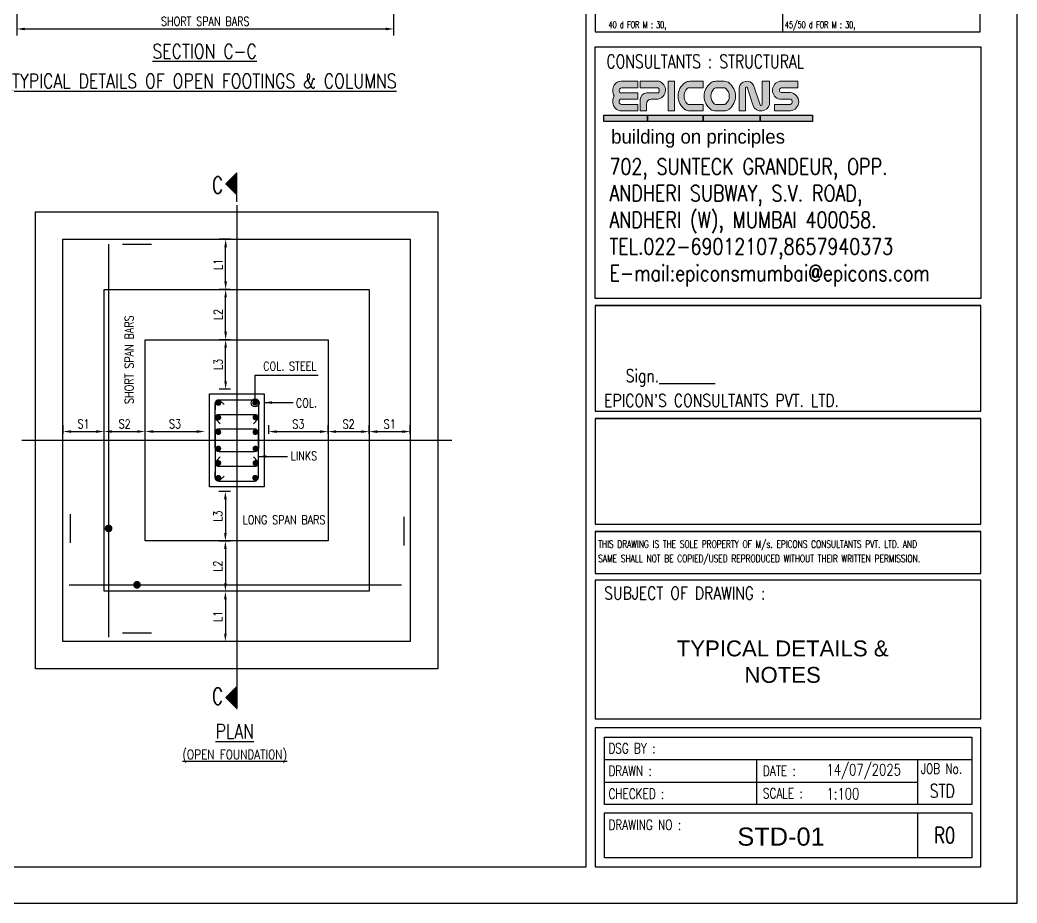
# Model space of a CAD drawing. Extents: x 345615 to 1272425, y -526289 to -156124.
# Drawn here: x 573445 to 604679, y -348663 to -321005 of the extents above; entities that cross this region are included whole.
import ezdxf
from ezdxf.enums import TextEntityAlignment as Align
from ezdxf.lldxf.tags import DXFTag

# ---------------------------------------------------------------- set-up
doc = ezdxf.new("R2010")
doc.units = 0
doc.header["$LTSCALE"] = 500
doc.header["$MEASUREMENT"] = 0
doc.header["$PDMODE"] = 35
doc.header["$PDSIZE"] = -15
doc.layers.get('DEFPOINTS').update_dxf_attribs({"color": 4})
doc.layers.add('00 ECPL LOGO', color=250, linetype='Continuous', lineweight=20)
for name, color, linetype in [('CEN', 8, 'CENTER'), ('COL', 1, 'Continuous'), ('DIM', 5, 'Continuous'), ('FOOT', 4, 'Continuous'), ('LINK', 2, 'Continuous'), ('MISC', 5, 'Continuous'), ('NO. SECTION', 1, 'Continuous'), ('notes', 1, 'Continuous'), ('S-REINFORCEMENT', 6, 'Continuous'), ('S-TEXT', 2, 'Continuous'), ('S-TEXT-1', 4, 'Continuous'), ('S-TITLE', 6, 'Continuous'), ('s_TITILE', 9, 'Continuous'), ('ss_TITILE', 9, 'Continuous'), ('TEXT1', 2, 'Continuous'), ('TITLE', 4, 'Continuous')]:
    doc.layers.add(name, color=color, linetype=linetype)
doc.styles.add('1PTT-GFC Sheet$0$1PTT-GFC Sheet$0$a-texts', font='simplex.shx', dxfattribs={"width": 0.75})
doc.styles.add('a-textb', font='arial.ttf')
doc.styles.add('a-texts', font='simplex.shx', dxfattribs={"width": 0.75})
doc.styles.add('ROMANS', font='simplex.shx', dxfattribs={"width": 0.8, "height": 275, "bigfont": 'bigfont.shx'})
doc.styles.add('VA_ROOM_TEXT', font='GOTHIC.TTF')
tags = doc.linetypes.add('CENTER', pattern=[2, 1.25, -0.25, 0.25, -0.25]).pattern_tags.tags
tags[10:11] = [DXFTag(74, 4), DXFTag(75, 0), DXFTag(340, '0'), DXFTag(46, 1.0), DXFTag(50, 0.0), DXFTag(44, 0.0), DXFTag(45, 0.0)]
tags[8:9] = [DXFTag(74, 4), DXFTag(75, 0), DXFTag(340, '0'), DXFTag(46, 1.0), DXFTag(50, 0.0), DXFTag(44, 0.0), DXFTag(45, 0.0)]
tags[6:7] = [DXFTag(74, 4), DXFTag(75, 0), DXFTag(340, '0'), DXFTag(46, 1.0), DXFTag(50, 0.0), DXFTag(44, 0.0), DXFTag(45, 0.0)]
tags[4:5] = [DXFTag(74, 4), DXFTag(75, 0), DXFTag(340, '0'), DXFTag(46, 1.0), DXFTag(50, 0.0), DXFTag(44, 0.0), DXFTag(45, 0.0)]
tags = doc.linetypes.add('HIDDEN', pattern=[0.375, 0.25, -0.125]).pattern_tags.tags
tags[6:7] = [DXFTag(74, 4), DXFTag(75, 0), DXFTag(340, '0'), DXFTag(46, 1.0), DXFTag(50, 0.0), DXFTag(44, 0.0), DXFTag(45, 0.0)]
tags[4:5] = [DXFTag(74, 4), DXFTag(75, 0), DXFTag(340, '0'), DXFTag(46, 1.0), DXFTag(50, 0.0), DXFTag(44, 0.0), DXFTag(45, 0.0)]
doc.dimstyles.new('dim25', dxfattribs={"dimtxt": 250, "dimasz": 250, "dimexe": 200, "dimexo": 200, "dimgap": 100, "dimtad": 1, "dimdec": 0, "dimlfac": 0.25, "dimzin": 0, "dimdsep": 46, "dimtxsty": 'ROMANS', "dimcen": 0, "dimclrd": 5, "dimclre": 5, "dimclrt": 4, "dimadec": 0, "dimazin": 0, "dimtfac": 1, "dimtdec": 0, "dimtix": 1, "dimtofl": 0, "dimtmove": 2, "dimatfit": 3, "dimfxl": 0, "dimtolj": 1, "dimtzin": 0, "dimlwd": -1, "dimlwe": -1, "dimarcsym": 0})

# ---------------------------------------------------------------- blocks, each defined once
blk = doc.blocks.new('*D3')
at = {"layer": 'DEFPOINTS', "color": 0}
for p in [(580237, -335772), (579880, -337324), (580237, -337324)]:
    blk.add_point(p, dxfattribs=at)
at = {"layer": 'DIM', "color": 5}
for p, q in [((580037, -335772), (579680, -335772)), ((579880, -336022), (579880, -337074)), ((580037, -337324), (579680, -337324))]:
    blk.add_line(p, q, dxfattribs=at)
for points in [[(579839, -336022), (579922, -336022), (579880, -335772)], [(579839, -337074), (579922, -337074), (579880, -337324)]]:
    blk.add_solid(points, dxfattribs=at)
at = {"layer": 'DIM', "color": 4, "insert": (579643, -336548), "char_height": 275, "attachment_point": 5, "rotation": 90, "style": 'ROMANS'}
blk.add_mtext('\\A1;L3', dxfattribs=at)
blk = doc.blocks.new('*D4')
at = {"layer": 'DEFPOINTS', "color": 0}
for p in [(580237, -338898), (579880, -340472), (580237, -340472)]:
    blk.add_point(p, dxfattribs=at)
at = {"layer": 'DIM', "color": 5}
for p, q in [((580037, -338898), (579680, -338898)), ((579880, -339148), (579880, -340222)), ((580037, -340472), (579680, -340472))]:
    blk.add_line(p, q, dxfattribs=at)
for points in [[(579839, -339148), (579922, -339148), (579880, -338898)], [(579839, -340222), (579922, -340222), (579880, -340472)]]:
    blk.add_solid(points, dxfattribs=at)
at = {"layer": 'DIM', "color": 4, "insert": (579643, -339685), "char_height": 275, "attachment_point": 5, "rotation": 90, "style": 'ROMANS'}
blk.add_mtext('\\A1;L1', dxfattribs=at)
blk = doc.blocks.new('*D5')
at = {"layer": 'DEFPOINTS', "color": 0}
for p in [(580237, -337324), (579880, -338898), (580237, -338898)]:
    blk.add_point(p, dxfattribs=at)
at = {"layer": 'DIM', "color": 5}
for p, q in [((580037, -337324), (579680, -337324)), ((579880, -337574), (579880, -338648)), ((580037, -338898), (579680, -338898))]:
    blk.add_line(p, q, dxfattribs=at)
for points in [[(579839, -337574), (579922, -337574), (579880, -337324)], [(579839, -338648), (579922, -338648), (579880, -338898)]]:
    blk.add_solid(points, dxfattribs=at)
at = {"layer": 'DIM', "color": 4, "insert": (579643, -338111), "char_height": 275, "attachment_point": 5, "rotation": 90, "style": 'ROMANS'}
blk.add_mtext('\\A1;L2', dxfattribs=at)
blk = doc.blocks.new('*D6')
at = {"layer": 'DEFPOINTS', "color": 0}
for p in [(579888, -327872), (580237, -327872), (580233, -329446)]:
    blk.add_point(p, dxfattribs=at)
at = {"layer": 'DIM', "color": 5}
for p, q in [((580037, -327872), (579688, -327872)), ((579888, -329196), (579888, -328122)), ((580033, -329446), (579688, -329446))]:
    blk.add_line(p, q, dxfattribs=at)
for points in [[(579847, -328122), (579930, -328122), (579888, -327872)], [(579847, -329196), (579930, -329196), (579888, -329446)]]:
    blk.add_solid(points, dxfattribs=at)
at = {"layer": 'DIM', "color": 4, "insert": (579651, -328659), "char_height": 275, "attachment_point": 5, "rotation": 90, "style": 'ROMANS'}
blk.add_mtext('\\A1;L1', dxfattribs=at)
blk = doc.blocks.new('*D7')
at = {"layer": 'DEFPOINTS', "color": 0}
for p in [(577369, -333895), (579235, -333895), (579235, -333895)]:
    blk.add_point(p, dxfattribs=at)
at = {"layer": 'DIM', "color": 5}
blk.add_line((577619, -333895), (578985, -333895), dxfattribs=at)
for points in [[(577619, -333854), (577619, -333937), (577369, -333895)], [(578985, -333854), (578985, -333937), (579235, -333895)]]:
    blk.add_solid(points, dxfattribs=at)
at = {"layer": 'DIM', "color": 4, "insert": (578302, -333658), "char_height": 275, "attachment_point": 5, "style": 'ROMANS'}
blk.add_mtext('\\A1;S3', dxfattribs=at)
blk = doc.blocks.new('*D8')
at = {"layer": 'DEFPOINTS', "color": 0}
for p in [(574794, -334172), (576081, -333895), (576081, -334172)]:
    blk.add_point(p, dxfattribs=at)
at = {"layer": 'DIM', "color": 5}
for p, q in [((574794, -333972), (574794, -333695)), ((576081, -333972), (576081, -333695)), ((575044, -333895), (575831, -333895))]:
    blk.add_line(p, q, dxfattribs=at)
for points in [[(575044, -333854), (575044, -333937), (574794, -333895)], [(575831, -333854), (575831, -333937), (576081, -333895)]]:
    blk.add_solid(points, dxfattribs=at)
at = {"layer": 'DIM', "color": 4, "insert": (575437, -333658), "char_height": 275, "attachment_point": 5, "style": 'ROMANS'}
blk.add_mtext('\\A1;S1', dxfattribs=at)
blk = doc.blocks.new('*D9')
at = {"layer": 'DEFPOINTS', "color": 0}
for p in [(576081, -334172), (577369, -333895), (577369, -334172)]:
    blk.add_point(p, dxfattribs=at)
at = {"layer": 'DIM', "color": 5}
for p, q in [((576081, -333972), (576081, -333695)), ((577369, -333972), (577369, -333695)), ((576331, -333895), (577119, -333895))]:
    blk.add_line(p, q, dxfattribs=at)
for points in [[(576331, -333854), (576331, -333937), (576081, -333895)], [(577119, -333854), (577119, -333937), (577369, -333895)]]:
    blk.add_solid(points, dxfattribs=at)
at = {"layer": 'DIM', "color": 4, "insert": (576725, -333658), "char_height": 275, "attachment_point": 5, "style": 'ROMANS'}
blk.add_mtext('\\A1;S2', dxfattribs=at)
blk = doc.blocks.new('*D10')
at = {"layer": 'DEFPOINTS', "color": 0}
for p in [(579888, -331020), (580237, -331020), (580236, -332572)]:
    blk.add_point(p, dxfattribs=at)
at = {"layer": 'DIM', "color": 5}
for p, q in [((580037, -331020), (579688, -331020)), ((579888, -332322), (579888, -331270)), ((580036, -332572), (579688, -332572))]:
    blk.add_line(p, q, dxfattribs=at)
for points in [[(579847, -331270), (579930, -331270), (579888, -331020)], [(579847, -332322), (579930, -332322), (579888, -332572)]]:
    blk.add_solid(points, dxfattribs=at)
at = {"layer": 'DIM', "color": 4, "insert": (579651, -331796), "char_height": 275, "attachment_point": 5, "rotation": 90, "style": 'ROMANS'}
blk.add_mtext('\\A1;L3', dxfattribs=at)
blk = doc.blocks.new('*D11')
at = {"layer": 'DEFPOINTS', "color": 0}
for p in [(581238, -334172), (583097, -333898), (583097, -334172)]:
    blk.add_point(p, dxfattribs=at)
at = {"layer": 'DIM', "color": 5}
for p, q in [((581238, -333972), (581238, -333698)), ((583097, -333972), (583097, -333698)), ((581488, -333898), (582847, -333898))]:
    blk.add_line(p, q, dxfattribs=at)
for points in [[(581488, -333857), (581488, -333940), (581238, -333898)], [(582847, -333857), (582847, -333940), (583097, -333898)]]:
    blk.add_solid(points, dxfattribs=at)
at = {"layer": 'DIM', "color": 4, "insert": (582167, -333661), "char_height": 275, "attachment_point": 5, "style": 'ROMANS'}
blk.add_mtext('\\A1;S3', dxfattribs=at)
blk = doc.blocks.new('*D12')
at = {"layer": 'DEFPOINTS', "color": 0}
for p in [(584385, -334172), (585673, -333898), (585673, -334172)]:
    blk.add_point(p, dxfattribs=at)
at = {"layer": 'DIM', "color": 5}
for p, q in [((584385, -333972), (584385, -333698)), ((585673, -333972), (585673, -333698)), ((584635, -333898), (585423, -333898))]:
    blk.add_line(p, q, dxfattribs=at)
for points in [[(584635, -333857), (584635, -333940), (584385, -333898)], [(585423, -333857), (585423, -333940), (585673, -333898)]]:
    blk.add_solid(points, dxfattribs=at)
at = {"layer": 'DIM', "color": 4, "insert": (585029, -333661), "char_height": 275, "attachment_point": 5, "style": 'ROMANS'}
blk.add_mtext('\\A1;S1', dxfattribs=at)
blk = doc.blocks.new('*D13')
at = {"layer": 'DEFPOINTS', "color": 0}
for p in [(583097, -334172), (584385, -333898), (584385, -334172)]:
    blk.add_point(p, dxfattribs=at)
at = {"layer": 'DIM', "color": 5}
for p, q in [((583097, -333972), (583097, -333698)), ((584385, -333972), (584385, -333698)), ((583347, -333898), (584135, -333898))]:
    blk.add_line(p, q, dxfattribs=at)
for points in [[(583347, -333857), (583347, -333940), (583097, -333898)], [(584135, -333857), (584135, -333940), (584385, -333898)]]:
    blk.add_solid(points, dxfattribs=at)
at = {"layer": 'DIM', "color": 4, "insert": (583741, -333661), "char_height": 275, "attachment_point": 5, "style": 'ROMANS'}
blk.add_mtext('\\A1;S2', dxfattribs=at)
blk = doc.blocks.new('*D14')
at = {"layer": 'DEFPOINTS', "color": 0}
for p in [(579888, -329446), (580233, -329446), (580237, -331020)]:
    blk.add_point(p, dxfattribs=at)
at = {"layer": 'DIM', "color": 5}
for p, q in [((580033, -329446), (579688, -329446)), ((579888, -330770), (579888, -329696)), ((580037, -331020), (579688, -331020))]:
    blk.add_line(p, q, dxfattribs=at)
for points in [[(579847, -329696), (579930, -329696), (579888, -329446)], [(579847, -330770), (579930, -330770), (579888, -331020)]]:
    blk.add_solid(points, dxfattribs=at)
at = {"layer": 'DIM', "color": 4, "insert": (579651, -330233), "char_height": 275, "attachment_point": 5, "rotation": 90, "style": 'ROMANS'}
blk.add_mtext('\\A1;L2', dxfattribs=at)
blk = doc.blocks.new('*D81')
at = {"layer": 'DEFPOINTS', "color": 0}
for p in [(573347, -318682), (585151, -318682), (585151, -321287)]:
    blk.add_point(p, dxfattribs=at)
at = {"layer": 'DIM', "color": 5}
for p, q in [((573347, -318882), (573347, -321487)), ((585151, -318882), (585151, -321487)), ((573597, -321287), (584901, -321287))]:
    blk.add_line(p, q, dxfattribs=at)
for points in [[(573597, -321245), (573597, -321329), (573347, -321287)], [(584901, -321245), (584901, -321329), (585151, -321287)]]:
    blk.add_solid(points, dxfattribs=at)
at = {"layer": 'DIM', "color": 4, "insert": (579249, -321049), "char_height": 275, "attachment_point": 5, "style": 'ROMANS'}
blk.add_mtext('\\A1;SHORT SPAN BARS', dxfattribs=at)
blk = doc.blocks.new('zw$155A')
at = {"layer": '00 ECPL LOGO'}
h = blk.add_hatch(color=152, dxfattribs=at)
h.dxf.hatch_style = 1
h.paths.add_polyline_path([(79640, 17972), (79640, 18120), (79271, 18120, 0.261636), (79116, 18033, 0.285841), (79118, 17796, 0.344902), (79145, 17521, 0.204992), (79277, 17465), (79640, 17465), (79640, 17610), (79286, 17610, -1), (79277, 17727), (79640, 17727), (79640, 17861), (79286, 17861, -1), (79283, 17972)])
h = blk.add_hatch(color=152, dxfattribs=at)
h.dxf.hatch_style = 1
h.paths.add_polyline_path([(80107, 18120), (79689, 18120), (79689, 17972), (80086, 17972, -0.440545), (80086, 17861), (79834, 17861, 0.414214), (79689, 17716), (79689, 17465), (79825, 17465), (79825, 17618, -0.414214), (79934, 17727), (80086, 17727, 0.757811)])
h.paths.add_polyline_path([(80446, 18120), (80304, 18120), (80304, 17465), (80446, 17465)])
h.paths.add_polyline_path([(81081, 18120), (80782, 18120, 0.154275), (80677, 18087, 0.519672), (80677, 17498, 0.154275), (80782, 17465), (81081, 17465), (81081, 17610), (80750, 17610, -0.210356), (80723, 17622, -0.388707), (80723, 17960, -0.210356), (80750, 17972), (81081, 17972)])
h.paths.add_polyline_path([(81540, 18120), (81355, 18120, 0.159018), (81248, 18085, 0.507969), (81248, 17500, 0.159018), (81355, 17465), (81540, 17465, 0.173791), (81656, 17506, 0.472311), (81656, 18078, 0.173791)])
h.paths.add_polyline_path([(81553, 17972, -0.185052), (81577, 17962, -0.445894), (81577, 17619, -0.185052), (81553, 17610), (81348, 17610, -0.185052), (81323, 17619, -0.445894), (81323, 17962, -0.185052), (81348, 17972)], flags=16)
h.paths.add_polyline_path([(82190, 18031, 0.723435), (81870, 17972), (81870, 17465), (82011, 17465), (82011, 17972, -0.723435), (82047, 17986), (82181, 17579, 0.724077), (82538, 17610), (82538, 18120), (82376, 18120), (82376, 17612, -0.755661), (82333, 17598)])
h.paths.add_polyline_path([(83163, 18120), (82770, 18120, 0.823713), (82770, 17724), (83001, 17724, -0.713272), (83001, 17610), (82649, 17610), (82649, 17465), (83001, 17465, 0.900309), (83001, 17871), (82798, 17871, -0.746931), (82798, 17972), (83163, 17972)])
at = {"layer": 'S-TEXT'}
h = blk.add_hatch(color=142, dxfattribs=at)
h.dxf.hatch_style = 1
h.paths.add_polyline_path([(78890, 17369), (78890, 17231), (79850, 17231), (79850, 17369)])
h = blk.add_hatch(color=9, dxfattribs=at)
h.dxf.hatch_style = 1
h.paths.add_polyline_path([(79850, 17369), (81076, 17369), (81076, 17231), (79850, 17231)])
h = blk.add_hatch(color=142, dxfattribs=at)
h.dxf.hatch_style = 1
h.paths.add_polyline_path([(81076, 17231), (82333, 17231), (82333, 17369), (81076, 17369)])
h = blk.add_hatch(color=4, dxfattribs=at)
h.dxf.hatch_style = 1
h.paths.add_polyline_path([(82333, 17369), (82333, 17231), (83486, 17231), (83486, 17369)])
at = {"layer": '00 ECPL LOGO', "color": 152}
for p, q in [((79640, 18120, 0), (79271, 18120, 0)), ((80107, 18120, 0), (79689, 18120, 0)), ((80304, 18120, 0), (80446, 18120, 0)), ((80304, 18120, 0), (80304, 17465, 0)), ((80446, 18120, 0), (80446, 17465, 0)), ((80782, 18120, 0), (81081, 18120, 0)), ((81081, 17972, 0), (81081, 18120, 0)), ((81355, 18120, 0), (81540, 18120, 0)), ((82190, 18031, 0), (82333, 17598, 0)), ((82376, 18120, 0), (82538, 18120, 0)), ((82538, 18120, 0), (82376, 18120, 0)), ((82376, 18120, 0), (82376, 17610, 0)), ((82538, 18120, 0), (82538, 17610, 0)), ((82770, 18120, 0), (83163, 18120, 0)), ((83163, 18120, 0), (82770, 18120, 0)), ((83163, 17972, 0), (83163, 18120, 0)), ((79286, 17972, 0), (79640, 17972, 0)), ((79640, 17861, 0), (79286, 17861, 0)), ((79640, 17727, 0), (79640, 17861, 0)), ((80086, 17861, 0), (79834, 17861, 0)), ((80750, 17972, 0), (81081, 17972, 0)), ((81348, 17972, 0), (81553, 17972, 0)), ((81870, 17972, 0), (81870, 17465, 0)), ((82011, 17972, 0), (82011, 17465, 0)), ((82047, 17986, 0), (82181, 17579, 0)), ((82538, 17972, 0), (82538, 17972, 0)), ((82798, 17972, 0), (83163, 17972, 0)), ((83001, 17871, 0), (82798, 17871, 0)), ((79277, 17727, 0), (79640, 17727, 0)), ((79640, 17610, 0), (79277, 17610, 0)), ((79640, 17465, 0), (79640, 17610, 0)), ((79689, 17716, 0), (79689, 17465, 0)), ((79825, 17618, 0), (79825, 17465, 0)), ((79934, 17727, 0), (80086, 17727, 0)), ((80750, 17610, 0), (81081, 17610, 0)), ((81081, 17465, 0), (81081, 17610, 0)), ((81348, 17610, 0), (81553, 17610, 0)), ((82538, 17610, 0), (82538, 17610, 0)), ((82649, 17465, 0), (82649, 17610, 0)), ((82649, 17610, 0), (83001, 17610, 0)), ((83001, 17724, 0), (82770, 17724, 0)), ((79277, 17465, 0), (79640, 17465, 0)), ((79689, 17465, 0), (79825, 17465, 0)), ((80304, 17465, 0), (80446, 17465, 0)), ((80782, 17465, 0), (81081, 17465, 0)), ((81540, 17465, 0), (81355, 17465, 0)), ((81870, 17465, 0), (82011, 17465, 0)), ((82347, 17465, 0), (82376, 17465, 0)), ((82376, 17466, 0), (82376, 17465, 0)), ((82649, 17465, 0), (83001, 17465, 0)), ((82649, 17465, 0), (83001, 17465, 0))]:
    blk.add_line(p, q, dxfattribs=at)
at = {"layer": '00 ECPL LOGO', "color": 152, "elevation": 0}
for points in [[(79271, 18120), (79640, 18120), (79640, 17972)], [(80086, 17972), (79689, 17972), (79689, 18120), (80107, 18120)], [(80304, 18120), (80446, 18120)], [(80782, 18120), (81081, 18120)], [(81355, 18120), (81540, 18120)], [(82376, 18120), (82538, 18120)], [(82770, 18120), (83163, 18120)]]:
    blk.add_lwpolyline(points, dxfattribs=at)
at = {"layer": '00 ECPL LOGO', "color": 152}
for centre, radius, start, end in [((79307, 17916, 0), 224, 148.648, 212.4563), ((79271, 17938, 0), 182, 90, 148.648), ((80042, 17926, 0), 204, 282.7188, 71.3398), ((80884, 17792, 0), 360, 125.0807, 234.9193), ((80782, 17938, 0), 182, 90, 125.0807), ((81462, 17792, 0), 362, 126.1417, 233.8583), ((81355, 17938, 0), 182, 90, 126.1417), ((81540, 17938, 0), 182, 50.5638, 90), ((81420, 17792, 0), 370, 309.4362, 50.5638), ((82040, 17949, 0), 171, 28.75, 172.2831), ((82808, 17922, 0), 201, 101.0425, 258.9575), ((79284, 17916, 0), 55.4, 88.7637, 271.2363), ((79834, 17716, 0), 145, 90, 180), ((80036, 17916, 0), 75.1, 312.4487, 47.5513), ((80908, 17791, 0), 250, 137.5171, 222.4829), ((80750, 17935, 0), 36.3, 90, 137.5171), ((81477, 17791, 0), 231, 131.9364, 228.0636), ((81348, 17935, 0), 36.3, 90, 131.9364), ((81553, 17935, 0), 36.3, 48.0636, 90), ((81423, 17791, 0), 231, 311.9364, 48.0636), ((82031, 17973, 0), 20.3, 40.0191, 183.5523), ((82813, 17921, 0), 52.5, 106.4856, 253.5144), ((82980, 17668, 0), 204, 276.006, 83.994), ((79307, 17676, 0), 224, 147.5437, 223.6612), ((79282, 17669, 0), 58.8, 94.0242, 265.9758), ((79934, 17618, 0), 109, 90, 180), ((80750, 17647, 0), 36.3, 222.4829, 270), ((81348, 17647, 0), 36.3, 228.0636, 270), ((81553, 17647, 0), 36.3, 270, 311.9364), ((82355, 17653, 0), 189, 203.2219, 346.755), ((82352, 17611, 0), 23.9, 214.0796, 357.6127), ((82982, 17667, 0), 60.3, 289.0016, 70.9984), ((79277, 17647, 0), 182, 223.6612, 270), ((80782, 17647, 0), 182, 234.9193, 270), ((81355, 17647, 0), 182, 233.8583, 270), ((81540, 17647, 0), 182, 270, 309.4362)]:
    blk.add_arc(centre, radius, start, end, dxfattribs=at)
at = {"layer": 'S-TEXT', "color": 7, "elevation": 0}
for points in [[(78890, 17369), (79850, 17369), (79850, 17231), (78890, 17231)], [(79850, 17369), (81076, 17369), (81076, 17231), (79850, 17231)], [(81076, 17369), (82333, 17369), (82333, 17231), (81076, 17231)], [(82333, 17369), (83486, 17369), (83486, 17231), (82333, 17231)]]:
    blk.add_lwpolyline(points, close=True, dxfattribs=at)
at = {"layer": 's_TITILE', "color": 1}
for p, q in [((78900, 2172), (78900, 3660)), ((78900, 3660), (87000, 3660)), ((87000, 3660), (87000, 2172)), ((78900, 3164), (87000, 3164)), ((82265, 2172), (82265, 3164)), ((85810, 2172), (85810, 3164)), ((78900, 2668), (85810, 2668)), ((87000, 2172), (78900, 2172)), ((78900, 1000), (78900, 1992)), ((78900, 1992), (87000, 1992)), ((85810, 1000), (85810, 1992)), ((87000, 1992), (87000, 1000)), ((87000, 1000), (78900, 1000))]:
    blk.add_line(p, q, dxfattribs=at)
at = {"layer": 's_TITILE', "color": 7}
blk.add_lwpolyline([(0, 0), (88000, 0), (88000, 58000), (0, 58000)], close=True, dxfattribs=at)
at = {"layer": 's_TITILE', "color": 1}
for points in [[(1300, 800), (78500, 800), (78500, 57200), (1300, 57200)], [(87200, 18877), (87200, 13333), (78700, 13333), (78700, 18877)], [(78700, 4060), (87200, 4060), (87200, 7119), (78700, 7119)], [(78700, 800), (87200, 800), (87200, 3860), (78700, 3860)]]:
    blk.add_lwpolyline(points, close=True, dxfattribs=at)
for points in [[(78700, 13178), (78700, 10842), (87200, 10842), (87200, 13178), (78700, 13178), (87200, 13178)], [(78700, 13178), (78700, 10842), (87200, 10842), (87200, 13178), (78700, 13178), (87200, 13178)], [(78700, 10687), (78700, 8351), (87200, 8351), (87200, 10687), (78700, 10687), (87200, 10687)], [(78700, 8196), (78700, 7266), (87200, 7266), (87200, 8196), (78700, 8196), (87200, 8196)]]:
    blk.add_lwpolyline(points, dxfattribs=at)
at = {"layer": 'TITLE', "color": 0}
blk.add_line((82834, 19206), (82834, 20489), dxfattribs=at)
blk.add_lwpolyline([(87187, 23476), (78700, 23476), (78700, 19206), (87187, 19206)], close=True, dxfattribs=at)
at = {"layer": '00 ECPL LOGO', "color": 152, "style": 'VA_ROOM_TEXT'}
blk.add_text('building on principles', height=306.82, dxfattribs=at).set_placement((79050, 16745, 0))
at = {"layer": 'notes', "color": 4, "style": 'ROMANS', "width": 0.7}
for s, p in [('40 d FOR M : 30,', (78991, 19291, -112947)), ('45/50 d FOR M : 30,', (82881, 19291, -112947))]:
    blk.add_text(s, height=149.42, dxfattribs=at).set_placement(p)
at = {"layer": 'S-TEXT-1', "insert": (79013, 16414), "char_height": 352.07, "width": 7521.74, "attachment_point": 1, "style": 'ROMANS'}
blk.add_mtext('702, SUNTECK GRANDEUR, OPP. ANDHERI SUBWAY, S.V. ROAD,\\PANDHERI (W), MUMBAI 400058.\\PTEL.022-69012107,8657940373\\PE-mail:epiconsmumbai@epicons.com', dxfattribs=at)
at = {"layer": 's_TITILE', "color": 2, "style": '1PTT-GFC Sheet$0$1PTT-GFC Sheet$0$a-texts', "width": 0.75}
for s, height, p in [('CONSULTANTS : STRUCTURAL', 300, (78945, 18406)), ('DSG BY :', 225, (78989, 3299)), ('DRAWN :', 225, (78989, 2803)), ('DATE :', 225, (82397, 2803)), ('JOB No.', 225, (85878, 2850)), ('CHECKED :', 225, (78989, 2298)), ('SCALE :', 225, (82397, 2307)), ('DRAWING NO :', 225, (78991, 1613))]:
    blk.add_text(s, height=height, dxfattribs=at).set_placement(p)
at = {"layer": 's_TITILE', "color": 2, "style": '1PTT-GFC Sheet$0$1PTT-GFC Sheet$0$a-texts', "width": 0.8}
blk.add_text('Sign.________ ', height=281.6, dxfattribs=at).set_placement((80433, 11586), align=Align.MIDDLE)
at = {"layer": 's_TITILE', "color": 2, "style": 'ROMANS', "width": 0.8}
for s, p in [("EPICON'S CONSULTANTS PVT. LTD.", (78896, 11080)), ('SUBJECT OF DRAWING :', (78896, 6833))]:
    blk.add_text(s, height=281.6, dxfattribs=at).set_placement(p, align=Align.MIDDLE_LEFT)
at = {"layer": 'ss_TITILE', "color": 2, "style": 'a-texts', "width": 0.75}
blk.add_text('1:100', height=250, dxfattribs=at).set_placement((83799, 2285))
blk.add_text('R0', height=350, dxfattribs=at).set_placement((86405, 1496), align=Align.MIDDLE_CENTER)
at = {"layer": 'TEXT1', "style": 'ROMANS', "width": 0.75}
for s, p in [('THIS DRAWING IS THE SOLE PROPERTY OF M/s. EPICONS CONSULTANTS PVT. LTD. AND', (78764, 7834)), ('SAME SHALL NOT BE COPIED/USED REPRODUCED WITHOUT THEIR WRITTEN PERMISSION.', (78764, 7516))]:
    blk.add_text(s, height=160, dxfattribs=at).set_placement(p)

msp = doc.modelspace()

# ---------------------------------------------------------------- hatches: boundary and pattern name
at = {"layer": 'NO. SECTION', "ltscale": 5}
h = msp.add_hatch(dxfattribs=at)
h.set_pattern_fill('ANSI31', color=256, scale=220.680914, angle=90, style=0)
h.set_pattern_definition([(225, (582590.768, -230654.138), (-19.505621, 19.505621), [])])
h.paths.add_polyline_path([(579894.951, -326138.478), (580236.876, -325790.49), (580236.876, -326486.465)])
h = msp.add_hatch(dxfattribs=at)
h.set_pattern_fill('ANSI31', color=256, scale=220.680914, angle=90, style=0)
h.set_pattern_definition([(225, (582590.768, -235350.39), (-19.505621, 19.505621), [])])
h.paths.add_polyline_path([(579894.951, -342225.425), (580236.876, -342573.413), (580236.876, -341877.437)])

# ---------------------------------------------------------------- linework, layer by layer
for p, q in [((577562.709, -328034.923, 0), (576660.371, -328034.923, 0)), ((575028.629, -337381.505, 0), (575028.629, -336479.167, 0)), ((585480.859, -337465.912, 0), (585480.859, -336563.574, 0)), ((577562.709, -340208.137, 0), (576660.371, -340208.137, 0))]:
    msp.add_line(p, q)
at = {"layer": 'CEN'}
for p, q in [((580236.876, -326810.721, 0), (580236.876, -341532.954, 0)), ((586971.193, -334171.838, 0), (573502.559, -334171.838, 0))]:
    msp.add_line(p, q, dxfattribs=at)
at = {"layer": 'COL', "color": 4, "elevation": 0}
msp.add_lwpolyline([(579379.973, -335626.424), (579379.973, -332717.251), (581093.779, -332717.251), (581093.779, -335626.424)], close=True, dxfattribs=at)
at = {"layer": 'DEFPOINTS', "color": 0, "linetype": 'ByBlock'}
for p in [(581237.586, -332616.475, 0), (581093.779, -332717.251, 0), (579379.973, -335626.424, 0)]:
    msp.add_point(p, dxfattribs=at)
at = {"layer": 'DIM', "elevation": 0}
msp.add_lwpolyline([(585480.859, -336930.336, 0, 210.546, 0), (585029.69, -336930.336, 0, 0, 0), (585480.859, -336930.336, 0, 0, 0), (575479.798, -336930.336, 210.546, 0, 0), (575028.629, -336930.336, 210.546, 0, 0)], format="xyseb", dxfattribs=at)
at = {"layer": 'FOOT', "color": 8, "linetype": 'HIDDEN', "ltscale": 5, "elevation": 0}
msp.add_lwpolyline([(573935.614, -327019.63), (586530.491, -327019.63), (586530.491, -341324.046), (573935.614, -341324.046)], close=True, dxfattribs=at)
at = {"layer": 'FOOT', "linetype": 'Continuous', "elevation": 0}
for points in [[(574793.545, -327871.838), (585672.56, -327871.838), (585672.56, -340471.838), (574793.545, -340471.838)], [(576081.118, -329445.838), (584384.987, -329445.838), (584384.987, -338897.838), (576081.118, -338897.838)], [(577368.692, -331019.838), (583097.414, -331019.838), (583097.414, -337323.838), (577368.692, -337323.838)]]:
    msp.add_lwpolyline(points, close=True, dxfattribs=at)
at = {"layer": 'LINK', "elevation": 0}
for points in [[(579840.642, -333053.481), (579721.68, -332934.519, 0.703390865), (579560.441, -333018.031), (579560.441, -333215.552)], [(579714.129, -333651.1), (579590.353, -333519.824, -0.657599654), (579659.474, -333359.653), (580818.312, -333359.653, -0.657599654), (580887.432, -333519.824), (580763.657, -333651.1)], [(579714.129, -334692.576), (579590.353, -334823.851, 0.657599654), (579659.474, -334984.023), (580818.312, -334984.023, 0.657599654), (580887.432, -334823.851), (580763.657, -334692.576)], [(579840.642, -335290.195), (579721.68, -335409.156, -0.677498569), (579560.441, -335325.645), (579560.441, -335143.052)]]:
    msp.add_lwpolyline(points, format="xyb", dxfattribs=at)
for points in [[(579560.441, -334407.066), (579560.441, -333018.031, -0.414213562), (579680.752, -332897.719), (580793, -332897.719, -0.414213562), (580913.312, -333018.031), (580913.312, -334407.066, -0.414213562), (580793, -334527.377), (579680.752, -334527.377, -0.414213562)], [(579560.441, -333936.61), (579560.441, -335325.645, 0.414213562), (579680.752, -335445.957), (580793, -335445.957, 0.414213562), (580913.312, -335325.645), (580913.312, -333936.61, 0.414213562), (580793, -333816.298), (579680.752, -333816.298, 0.414213562)]]:
    msp.add_lwpolyline(points, format="xyb", close=True, dxfattribs=at)
at = {"layer": 'MISC', "elevation": 0}
msp.add_lwpolyline([(577111.54, -328034.923, 0, 210.546, 0), (577111.54, -328486.092, 0, 0, 0), (577111.54, -328034.923, 0, 0, 0), (577111.54, -339756.968, 210.546, 0, 0), (577111.54, -340208.137, 210.546, 0, 0)], format="xyseb", dxfattribs=at)
at = {"layer": 'MISC', "const_width": 120.312, "elevation": 0}
for points in [[(576161.082, -336930.336, 1), (576281.393, -336930.336, 1)], [(577051.384, -338695.937, 1), (577171.695, -338695.937, 1)]]:
    msp.add_lwpolyline(points, format="xyb", close=True, dxfattribs=at)
at = {"layer": 'NO. SECTION'}
for p, q in [((580236.876, -325790.49, 0), (579894.951, -326138.478, 0)), ((580236.876, -326699.735, 0), (580236.876, -325790.49, 0)), ((580236.876, -326486.465, 0), (579894.951, -326138.478, 0)), ((580236.876, -341532.954, 0), (580236.876, -342573.413, 0)), ((580236.876, -341877.437, 0), (579894.951, -342225.425, 0)), ((580236.876, -342573.413, 0), (579894.951, -342225.425, 0))]:
    msp.add_line(p, q, dxfattribs=at)
at = {"layer": 'S-REINFORCEMENT'}
for p, q in [((576221.238, -328029.008, 0), (576221.238, -340331.141, 0)), ((574987.193, -338695.937, 0), (585400.621, -338695.937, 0))]:
    msp.add_line(p, q, dxfattribs=at)
at = {"layer": 'S-REINFORCEMENT', "const_width": 90.234, "elevation": 0}
for points in [[(579614.357, -333000.153, 1), (579704.591, -333000.153, 1)], [(580857.787, -332998.591, -1), (580767.553, -332998.591, -1)], [(579614.357, -333454.653, 1), (579704.591, -333454.653, 1)], [(580865.787, -333453.091, -1), (580775.553, -333453.091, -1)], [(579614.357, -333915.668, 1), (579704.591, -333915.668, 1)], [(580865.787, -333914.106, -1), (580775.553, -333914.106, -1)], [(579614.357, -334428.008, -1), (579704.591, -334428.008, -1)], [(580865.787, -334429.57, 1), (580775.553, -334429.57, 1)], [(579614.357, -334880.523, -1), (579704.591, -334880.523, -1)], [(580865.787, -334882.085, 1), (580775.553, -334882.085, 1)], [(579614.357, -335343.523, -1), (579704.591, -335343.523, -1)], [(580857.787, -335345.085, 1), (580767.553, -335345.085, 1)]]:
    msp.add_lwpolyline(points, format="xyb", close=True, dxfattribs=at)

# ---------------------------------------------------------------- block references
at = {"xscale": 1.420454545454545, "yscale": 1.420454545454545, "zscale": 1.420454545454545}
msp.add_blockref('zw$155A', (479678.769, -348663.35), dxfattribs=at)

# ---------------------------------------------------------------- texts
at = {"layer": 'NO. SECTION', "style": 'ROMANS', "width": 0.7}
for p in [(579635.872, -326177.654, 0), (579635.872, -342186.249, 0)]:
    msp.add_text('C', height=533.333, dxfattribs=at).set_placement(p, align=Align.MIDDLE)
at = {"layer": 'S-TEXT-1', "linetype": 'ByBlock', "style": 'ROMANS', "width": 0.8}
msp.add_text('SHORT SPAN BARS', height=275, rotation=90, dxfattribs=at).set_placement((577002.739, -333031.415, 0))
for s, p in [('COL. STEEL', (581064.949, -331987.016, 0)), ('COL.', (582088.294, -333140.109, 0)), ('LINKS', (581926.112, -334795.175, 0)), ('LONG SPAN BARS', (580422.129, -336798.264, 0))]:
    msp.add_text(s, height=275, dxfattribs=at).set_placement(p)
at = {"layer": 'S-TITLE', "style": 'ROMANS', "width": 0.8}
for s, p in [('%%USECTION C-C', (579229.518, -321983.768, 0)), ('%%UTYPICAL DETAILS OF OPEN FOOTINGS & COLUMNS', (579220.518, -322915.147, 0))]:
    msp.add_text(s, height=450, dxfattribs=at).set_placement(p, align=Align.MIDDLE)
msp.add_text('%%uPLAN', height=450, dxfattribs=at).set_placement((580173.69, -343284.018, 0), align=Align.MIDDLE_CENTER)
at = {"layer": 's_TITILE', "color": 2, "style": '1PTT-GFC Sheet$0$1PTT-GFC Sheet$0$a-texts', "width": 0.75}
msp.add_text('STD', height=426.1364, dxfattribs=at).set_placement((601944.858, -344936.353), align=Align.TOP_LEFT)
at = {"layer": 'ss_TITILE', "color": 2, "style": 'a-texts', "width": 0.75}
msp.add_text('14/07/2025', height=355.1136, dxfattribs=at).set_placement((598711.097, -344665.259))
at = {"layer": 'ss_TITILE', "color": 2, "style": 'a-textb'}
msp.add_text('STD-01', height=568.1818, dxfattribs=at).set_placement((595917.833, -346866.091))
at = {"layer": 'ss_TITILE', "color": 2, "insert": (597335.769, -341105.964), "char_height": 497.15909, "width": 8134.4392, "attachment_point": 5, "style": 'a-textb'}
msp.add_mtext('TYPICAL DETAILS & NOTES', dxfattribs=at)
at = {"layer": 'TEXT1', "linetype": 'ByBlock', "style": 'ROMANS', "width": 0.8}
msp.add_text('%%U(OPEN FOUNDATION)', height=300, dxfattribs=at).set_placement((580173.69, -344009.355, 0), align=Align.MIDDLE_CENTER)

# ---------------------------------------------------------------- dimensions: what is measured, and where the dimension line sits
at = {"layer": 'DIM'}
for base, p1, p2, text, picture, middle in [((585150.738, -321286.961, 0), (573347.063, -318682.482, 0), (585150.738, -318682.482, 0), 'SHORT SPAN BARS', '*D81', (579248.901, -321049.461, 0)), ((576081.118, -333895.379, 0), (574793.545, -334171.838, 0), (576081.118, -334171.838, 0), 'S1', '*D8', (575437.332, -333657.879, 0)), ((577368.692, -333895.379, 0), (576081.118, -334171.838, 0), (577368.692, -334171.838, 0), 'S2', '*D9', (576724.905, -333657.879, 0)), ((579234.694, -333895.379, 0), (577368.692, -333895.379, 0), (579234.694, -333895.379, 0), 'S3', '*D7', (578301.693, -333657.879, 0)), ((583097.414, -333898.478, 0), (581237.586, -334171.838, 0), (583097.414, -334171.838, 0), 'S3', '*D11', (582167.5, -333660.978, 0)), ((584384.987, -333898.478, 0), (583097.414, -334171.838, 0), (584384.987, -334171.838, 0), 'S2', '*D13', (583741.2, -333660.978, 0)), ((585672.56, -333898.478, 0), (584384.987, -334171.838, 0), (585672.56, -334171.838, 0), 'S1', '*D12', (585028.774, -333660.978, 0))]:
    dim = msp.add_linear_dim(base=base, p1=p1, p2=p2, text=text, dimstyle='dim25', dxfattribs=at)
    dim.commit()
    dim.dimension.update_dxf_attribs({"geometry": picture, "text_midpoint": middle})
for base, p1, p2, text, picture, middle in [((579888.191, -327871.838, 0), (580233.053, -329445.838, 0), (580236.876, -327871.838, 0), 'L1', '*D6', (579650.691, -328658.838, 0)), ((579888.191, -329445.838, 0), (580236.876, -331019.838, 0), (580233.053, -329445.838, 0), 'L2', '*D14', (579650.691, -330232.838, 0)), ((579888.191, -331019.838, 0), (580236.14, -332571.838, 0), (580236.876, -331019.838, 0), 'L3', '*D10', (579650.691, -331795.838, 0)), ((579880.224, -337323.838, 0), (580236.876, -335771.838, 0), (580236.876, -337323.838, 0), 'L3', '*D3', (579642.724, -336547.838, 0)), ((579880.224, -338897.838, 0), (580236.876, -337323.838, 0), (580236.876, -338897.838, 0), 'L2', '*D5', (579642.724, -338110.838, 0)), ((579880.224, -340471.838, 0), (580236.876, -338897.838, 0), (580236.876, -340471.838, 0), 'L1', '*D4', (579642.724, -339684.838, 0))]:
    dim = msp.add_linear_dim(base=base, p1=p1, p2=p2, angle=90, text=text, dimstyle='dim25', dxfattribs=at)
    dim.commit()
    dim.dimension.update_dxf_attribs({"geometry": picture, "text_midpoint": middle})

# ---------------------------------------------------------------- leaders
msp.add_leader([(580812.67, -332998.591, 0), (580812.67, -332134.654, 0), (582790.392, -332134.654, 0)], dimstyle='dim25', override={"dimldrblk": 'Origin2'}, dxfattribs=at)
for points in [[(581093.779, -332989.302, 0), (582007.937, -332989.302, 0)], [(580913.312, -334677.152, 0), (581827.469, -334677.152, 0)]]:
    msp.add_leader(points, dimstyle='dim25', dxfattribs=at)

doc.saveas('drawing.dxf')
